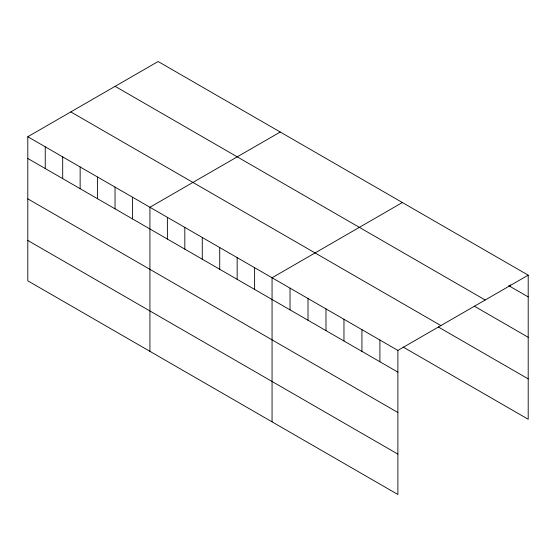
<?xml version="1.0" encoding="UTF-8"?>
<svg xmlns="http://www.w3.org/2000/svg" width="556" height="556" viewBox="0 0 556 556"><rect width="100%" height="100%" fill="white"/><g stroke="black" fill="none" stroke-linecap="round" stroke-linejoin="round"><path stroke-width="0.83" d="M27.8 136.741L397.887 350.412L397.887 494.492L27.8 280.829L27.8 136.741L158.112 61.507L528.2 275.171L528.2 419.259L403.121 347.041M280.245 132.015L149.925 207.256L149.925 351.336M402.37 202.53L272.058 277.764L272.058 421.844M397.887 350.412L528.2 275.171M508.726 285.659L528.2 296.904M115.113 86.333L485.193 300.004M474.275 306.147L528.2 337.284M70.807 111.916L440.887 325.58M438.323 326.991L528.2 378.879M27.8 158.474L397.887 372.138M27.8 198.846L397.887 412.517M27.8 240.449L397.887 454.12M510.227 284.853L510.227 286.528M379.908 340.029L379.908 361.761M361.935 329.652L361.935 351.385M343.962 319.276L343.962 341.009M325.983 308.9L325.983 330.625M308.01 298.516L308.01 320.249M290.03 288.14L290.03 309.873M254.613 267.693L254.613 289.419M237.162 257.616L237.162 279.348M219.717 247.545L219.717 269.278M202.273 237.475L202.273 259.2M184.821 227.397L184.821 249.13M167.377 217.326L167.377 239.059M132.481 197.178L132.481 218.911M115.036 187.108L115.036 208.834M97.585 177.037L97.585 198.763M80.14 166.96L80.14 188.692M62.696 156.889L62.696 178.615M45.244 146.819L45.244 168.544"/></g></svg>
